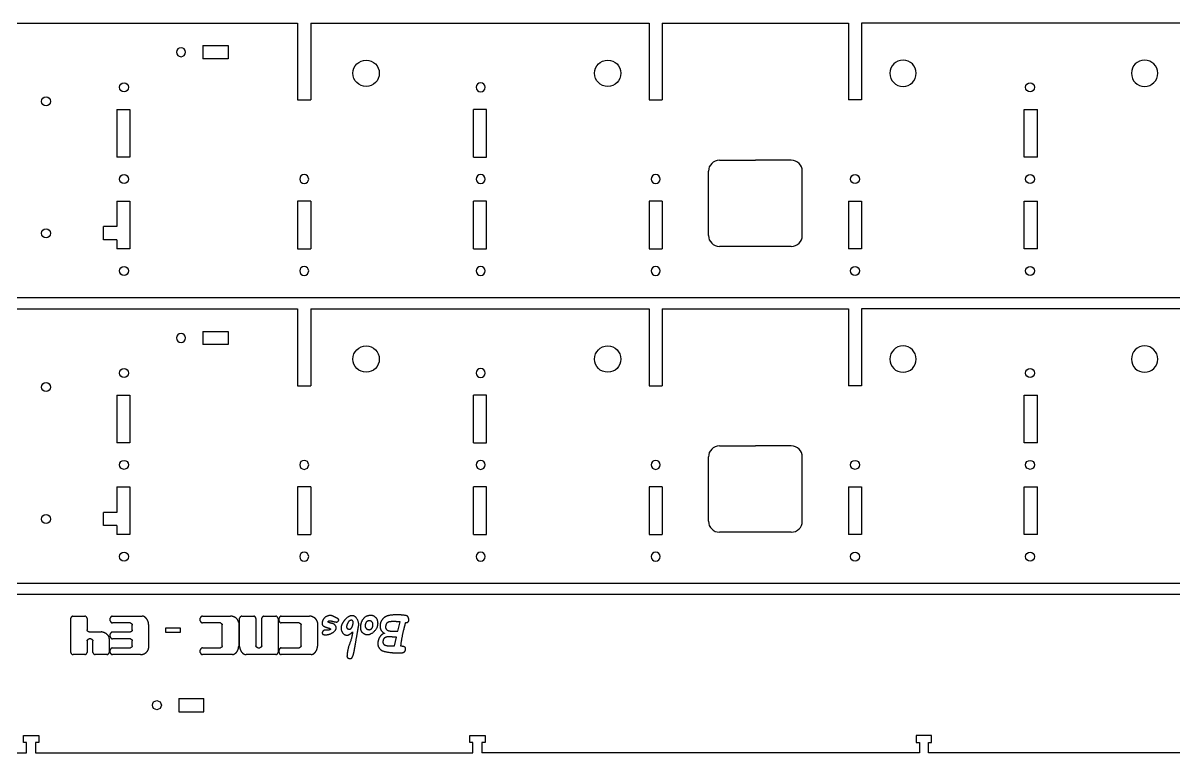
# Model space of a CAD drawing. Header units: millimetres. Extents: x 58 to 1328, y -752 to 2.
# Drawn here: x 491 to 1015, y -330 to 2 of the extents above; entities that cross this region are included whole.
import ezdxf

# ---------------------------------------------------------------- set-up
doc = ezdxf.new("R2010")
doc.units = ezdxf.units.MM
doc.linetypes.add('HIDDEN', pattern=[9.525, 6.35, -3.175])
doc.layers.get('0').update_dxf_attribs({"color": 253, "lineweight": 70, "true_color": 0x8faf8f})
doc.layers.add('Hidden', color=38, linetype='HIDDEN', lineweight=70, true_color=0x482605)

msp = doc.modelspace()

# ---------------------------------------------------------------- linework, layer by layer
at = {"color": 38, "lineweight": -3, "true_color": 0x482605}
for p, q in [((441.41, 2), (616.01, 2)), ((616.01, 2), (616.01, -33)), ((622.01, 2), (776.01, 2)), ((622.01, 2), (622.01, -33)), ((776.01, 2), (776.01, -33)), ((782.01, 2), (866.71, 2)), ((782.01, 2), (782.01, -33)), ((866.71, 2), (866.71, -33)), ((1026.71, 2), (872.71, 2)), ((872.71, 2), (872.71, -33)), ((572.95, -8.26), (572.95, -14.26)), ((572.95, -8.26), (584.36, -8.26)), ((584.36, -8.26), (584.36, -14.26)), ((584.36, -14.26), (572.95, -14.26)), ((616.01, -33), (622.01, -33)), ((776.01, -33), (782.01, -33)), ((872.71, -33), (866.71, -33)), ((533.72, -37.28), (533.72, -58.95)), ((533.72, -37.28), (539.72, -37.28)), ((539.72, -37.28), (539.72, -58.95)), ((702.01, -37.28), (696.01, -37.28)), ((696.01, -58.95), (696.01, -37.28)), ((702.01, -58.95), (702.01, -37.28)), ((946.71, -58.95), (946.71, -37.28)), ((946.71, -37.28), (952.71, -37.28)), ((952.71, -58.95), (952.71, -37.28)), ((539.72, -58.95), (533.72, -58.95)), ((696.01, -58.95), (702.01, -58.95)), ((808.01, -60.39), (824.36, -60.39)), ((840.71, -60.39), (824.36, -60.39)), ((952.71, -58.95), (946.71, -58.95)), ((803.01, -94.64), (803.01, -65.39)), ((845.71, -94.64), (845.71, -65.39)), ((533.72, -79.05), (533.72, -90.64)), ((533.72, -79.05), (539.72, -79.05)), ((539.72, -79.05), (539.72, -100.72)), ((616.01, -79.05), (616.01, -100.72)), ((622.01, -79.05), (616.01, -79.05)), ((622.01, -79.05), (622.01, -100.72)), ((696.01, -100.72), (696.01, -79.05)), ((702.01, -79.05), (696.01, -79.05)), ((702.01, -100.72), (702.01, -79.05)), ((776.01, -79.05), (776.01, -100.72)), ((782.01, -79.05), (776.01, -79.05)), ((782.01, -79.05), (782.01, -100.72)), ((866.71, -79.05), (866.71, -100.72)), ((866.71, -79.05), (872.71, -79.05)), ((872.71, -79.05), (872.71, -100.72)), ((946.71, -100.72), (946.71, -79.05)), ((946.71, -79.05), (952.71, -79.05)), ((952.71, -100.72), (952.71, -79.05)), ((527.72, -96.64), (527.72, -90.64)), ((533.72, -90.64), (527.72, -90.64)), ((533.72, -96.64), (527.72, -96.64)), ((533.72, -96.64), (533.72, -100.72)), ((539.72, -100.72), (533.72, -100.72)), ((616.01, -100.72), (622.01, -100.72)), ((696.01, -100.72), (702.01, -100.72)), ((776.01, -100.72), (782.01, -100.72)), ((840.71, -99.64), (808.01, -99.64)), ((872.71, -100.72), (866.71, -100.72)), ((952.71, -100.72), (946.71, -100.72)), ((1201.31, -123), (447.41, -123)), ((441.41, -128), (616.01, -128)), ((616.01, -128), (616.01, -163)), ((622.01, -128), (776.01, -128)), ((622.01, -128), (622.01, -163)), ((776.01, -128), (776.01, -163)), ((782.01, -128), (866.71, -128)), ((782.01, -128), (782.01, -163)), ((866.71, -128), (866.71, -163)), ((1026.71, -128), (872.71, -128)), ((872.71, -128), (872.71, -163)), ((572.95, -138.26), (572.95, -144.26)), ((572.95, -138.26), (584.36, -138.26)), ((584.36, -138.26), (584.36, -144.26)), ((584.36, -144.26), (572.95, -144.26)), ((533.72, -167.28), (533.72, -188.95)), ((533.72, -167.28), (539.72, -167.28)), ((539.72, -167.28), (539.72, -188.95)), ((616.01, -163), (622.01, -163)), ((702.01, -167.28), (696.01, -167.28)), ((696.01, -188.95), (696.01, -167.28)), ((702.01, -188.95), (702.01, -167.28)), ((776.01, -163), (782.01, -163)), ((872.71, -163), (866.71, -163)), ((946.71, -188.95), (946.71, -167.28)), ((946.71, -167.28), (952.71, -167.28)), ((952.71, -188.95), (952.71, -167.28)), ((539.72, -188.95), (533.72, -188.95)), ((696.01, -188.95), (702.01, -188.95)), ((808.01, -190.39), (824.36, -190.39)), ((840.71, -190.39), (824.36, -190.39)), ((952.71, -188.95), (946.71, -188.95)), ((803.01, -224.64), (803.01, -195.39)), ((845.71, -224.64), (845.71, -195.39)), ((533.72, -209.05), (533.72, -220.64)), ((533.72, -209.05), (539.72, -209.05)), ((539.72, -209.05), (539.72, -230.72)), ((616.01, -209.05), (616.01, -230.72)), ((622.01, -209.05), (616.01, -209.05)), ((622.01, -209.05), (622.01, -230.72)), ((696.01, -230.72), (696.01, -209.05)), ((702.01, -209.05), (696.01, -209.05)), ((702.01, -230.72), (702.01, -209.05)), ((776.01, -209.05), (776.01, -230.72)), ((782.01, -209.05), (776.01, -209.05)), ((782.01, -209.05), (782.01, -230.72)), ((866.71, -209.05), (866.71, -230.72)), ((866.71, -209.05), (872.71, -209.05)), ((872.71, -209.05), (872.71, -230.72)), ((946.71, -230.72), (946.71, -209.05)), ((946.71, -209.05), (952.71, -209.05)), ((952.71, -230.72), (952.71, -209.05)), ((527.72, -226.64), (527.72, -220.64)), ((533.72, -220.64), (527.72, -220.64)), ((533.72, -226.64), (527.72, -226.64)), ((533.72, -226.64), (533.72, -230.72)), ((840.71, -229.64), (808.01, -229.64)), ((539.72, -230.72), (533.72, -230.72)), ((616.01, -230.72), (622.01, -230.72)), ((696.01, -230.72), (702.01, -230.72)), ((776.01, -230.72), (782.01, -230.72)), ((872.71, -230.72), (866.71, -230.72)), ((952.71, -230.72), (946.71, -230.72)), ((1201.31, -253), (447.41, -253)), ((1211.31, -258), (387.66, -258)), ((512.79, -284.36), (512.79, -268.81)), ((513.77, -267.83), (519.2, -267.83)), ((520.22, -268.87), (520.22, -274.12)), ((530.72, -269.91), (530.72, -268.81)), ((531.69, -267.83), (545.33, -267.83)), ((539.89, -270.93), (531.75, -270.93)), ((540.77, -274.12), (540.77, -271.88)), ((548.22, -271.6), (548.22, -282.38)), ((571.7, -269.91), (571.7, -268.81)), ((572.67, -267.83), (585.55, -267.83)), ((580.87, -270.93), (572.73, -270.93)), ((581.75, -281.35), (581.75, -271.82)), ((589.2, -270.79), (589.2, -281.53)), ((589.62, -281.69), (589.62, -268.81)), ((590.6, -267.83), (596.03, -267.83)), ((597.05, -268.87), (597.05, -281.35)), ((599.7, -281.35), (599.7, -268.81)), ((600.71, -267.83), (606.15, -267.83)), ((607.12, -268.87), (607.12, -284.3)), ((607.55, -269.91), (607.55, -268.81)), ((608.53, -267.83), (621.41, -267.83)), ((616.73, -270.93), (608.59, -270.93)), ((617.6, -281.35), (617.6, -271.82)), ((625.05, -270.79), (625.05, -281.53)), ((661.64, -274.7), (662.65, -270.47)), ((665.29, -270.74), (665.23, -270.73)), ((521.11, -275.02), (526.65, -275.02)), ((530.72, -277.13), (530.72, -276.04)), ((531.69, -275.02), (539.89, -275.02)), ((555.98, -273.09), (562.58, -273.09)), ((555.98, -275.25), (555.98, -273.09)), ((562.58, -275.25), (555.98, -275.25)), ((562.58, -273.09), (562.58, -275.25)), ((660.07, -281.33), (661, -277.43)), ((520.22, -279.05), (520.22, -284.3)), ((521.97, -278.17), (521.11, -278.17)), ((522.86, -284.36), (522.86, -279.05)), ((530.29, -277.95), (530.29, -284.3)), ((531.69, -282.24), (539.89, -282.24)), ((539.89, -278.15), (531.75, -278.15)), ((540.77, -281.35), (540.77, -279.11)), ((572.67, -282.24), (580.87, -282.24)), ((597.95, -282.22), (598.8, -282.22)), ((608.53, -282.24), (616.73, -282.24)), ((519.14, -285.33), (513.83, -285.33)), ((529.25, -285.33), (523.94, -285.33)), ((530.72, -284.36), (530.72, -283.26)), ((544.45, -285.33), (531.75, -285.33)), ((571.7, -284.36), (571.7, -283.26)), ((586.38, -285.31), (572.73, -285.33)), ((606.09, -285.33), (592.57, -285.33)), ((607.55, -284.36), (607.55, -283.26)), ((622.23, -285.31), (608.59, -285.33)), ((561.94, -305.33), (573.33, -305.33)), ((561.94, -305.33), (561.94, -311.33)), ((573.33, -311.33), (573.33, -305.33)), ((561.94, -311.33), (573.33, -311.33)), ((491.19, -325.28), (491.19, -322.08)), ((491.19, -322.08), (498.19, -322.08)), ((498.19, -322.08), (498.19, -325.28)), ((694.39, -325.28), (694.39, -322.08)), ((694.39, -322.08), (701.39, -322.08)), ((701.39, -322.08), (701.39, -325.28)), ((897.59, -322.08), (897.59, -325.28)), ((904.59, -322.08), (897.59, -322.08)), ((904.59, -325.28), (904.59, -322.08)), ((492.64, -325.28), (491.19, -325.28)), ((492.64, -330.08), (492.64, -325.28)), ((498.19, -325.28), (496.74, -325.28)), ((496.74, -325.28), (496.74, -330.08)), ((695.84, -325.28), (694.39, -325.28)), ((695.84, -330.08), (695.84, -325.28)), ((701.39, -325.28), (699.94, -325.28)), ((699.94, -325.28), (699.94, -330)), ((899.04, -330), (699.94, -330)), ((897.59, -325.28), (899.04, -325.28)), ((899.04, -325.28), (899.04, -330)), ((903.14, -325.28), (904.59, -325.28)), ((903.14, -330.08), (903.14, -325.28)), ((436.71, -330.08), (492.64, -330.08)), ((496.74, -330.08), (695.84, -330.08)), ((1102.24, -330.08), (903.14, -330.08))]:
    msp.add_line(p, q, dxfattribs=at)
at = {"color": 38, "lineweight": -3, "true_color": 0x482605, "extrusion": (2.84142e-16, 5.55112e-17, -1)}
for centre in [(-562.97, -11.26), (-699.3, -27.23), (-619.01, -69), (-699.3, -69), (-779.01, -69), (-619.01, -110.77), (-699.3, -110.77), (-779.01, -110.77), (-562.97, -141.26), (-699.3, -157.23), (-619.01, -199), (-699.3, -199), (-779.01, -199), (-619.01, -240.77), (-699.3, -240.77), (-779.01, -240.77)]:
    msp.add_circle(centre, 2.05, dxfattribs=at)
at = {"color": 38, "lineweight": -3, "true_color": 0x482605}
for centre, radius in [((647.21, -20.88), 6), ((757.15, -20.88), 6), ((537.01, -27.23), 2.05), ((949.42, -27.23), 2.05), ((501.51, -33.64), 2.05), ((537.01, -69), 2.05), ((869.71, -69), 2.05), ((949.42, -69), 2.05), ((501.51, -93.64), 2.05), ((537.01, -110.77), 2.05), ((869.71, -110.77), 2.05), ((949.42, -110.77), 2.05), ((647.21, -150.88), 6), ((757.15, -150.88), 6), ((537.01, -157.23), 2.05), ((949.42, -157.23), 2.05), ((501.51, -163.64), 2.05), ((537.01, -199), 2.05), ((869.71, -199), 2.05), ((949.42, -199), 2.05), ((501.51, -223.64), 2.05), ((537.01, -240.77), 2.05), ((869.71, -240.77), 2.05), ((949.42, -240.77), 2.05), ((551.95, -308.33), 2.05)]:
    msp.add_circle(centre, radius, dxfattribs=at)
at = {"color": 38, "lineweight": -3, "true_color": 0x482605, "extrusion": (2.84142e-16, 3.25677e-15, -1)}
for centre in [(-891.57, -20.88), (-891.57, -150.88)]:
    msp.add_circle(centre, 6, dxfattribs=at)
at = {"color": 38, "lineweight": -3, "true_color": 0x482605, "extrusion": (2.84142e-16, 3.26712e-15, -1)}
for centre in [(-1001.51, -20.88), (-1001.51, -150.88)]:
    msp.add_circle(centre, 6, dxfattribs=at)
at = {"color": 38, "lineweight": -3, "true_color": 0x482605}
for centre, start, end in [((808.01, -65.39), 90, 180), ((840.71, -65.39), 0, 90), ((808.01, -94.64), 180, 270), ((840.71, -94.64), 270, 360), ((808.01, -195.39), 90, 180), ((840.71, -195.39), 0, 90), ((808.01, -224.64), 180, 270), ((840.71, -224.64), 270, 360)]:
    msp.add_arc(centre, 5, start, end, dxfattribs=at)
for points in [[(513.77, -267.83), (513.62, -267.83), (513.28, -268.04), (512.97, -268.32), (512.79, -268.67), (512.79, -268.81)], [(520.22, -268.87), (520.22, -268.71), (520.01, -268.34), (519.71, -268.04), (519.36, -267.83), (519.2, -267.83)], [(531.69, -267.83), (531.55, -267.83), (531.2, -268.02), (530.92, -268.32), (530.72, -268.65), (530.72, -268.81)], [(530.72, -269.91), (530.72, -270.07), (530.92, -270.42), (531.23, -270.72), (531.59, -270.93), (531.75, -270.93)], [(539.89, -270.93), (540.04, -270.93), (540.34, -271.11), (540.61, -271.4), (540.77, -271.74), (540.77, -271.88)], [(547.87, -269.97), (547.73, -269.63), (547.2, -268.87), (546.55, -268.24), (545.75, -267.83), (545.33, -267.83)], [(548.22, -271.6), (548.22, -271.19), (548.03, -270.34), (547.87, -269.97)], [(572.67, -267.83), (572.53, -267.83), (572.18, -268.04), (571.88, -268.32), (571.7, -268.67), (571.7, -268.81)], [(571.7, -269.91), (571.7, -270.05), (571.9, -270.42), (572.21, -270.72), (572.57, -270.93), (572.73, -270.93)], [(580.87, -270.93), (581, -270.93), (581.3, -271.11), (581.57, -271.38), (581.75, -271.7), (581.75, -271.82)], [(587.75, -268.53), (587.28, -268.26), (586.12, -267.83), (585.55, -267.83)], [(589.2, -270.79), (589.2, -270.48), (588.93, -269.81), (588.5, -269.18), (588, -268.67), (587.75, -268.53)], [(590.6, -267.83), (590.46, -267.83), (590.11, -268.04), (589.81, -268.32), (589.62, -268.67), (589.62, -268.81)], [(597.05, -268.87), (597.05, -268.71), (596.85, -268.34), (596.54, -268.04), (596.2, -267.83), (596.03, -267.83)], [(600.71, -267.83), (600.57, -267.83), (600.23, -268.04), (599.92, -268.34), (599.7, -268.69), (599.7, -268.81)], [(607.06, -268.65), (606.96, -268.4), (606.43, -267.83), (606.15, -267.83)], [(607.12, -268.87), (607.08, -268.69), (607.06, -268.65)], [(608.53, -267.83), (608.39, -267.83), (608.04, -268.04), (607.73, -268.32), (607.55, -268.67), (607.55, -268.81)], [(607.55, -269.91), (607.55, -270.05), (607.75, -270.42), (608.06, -270.72), (608.43, -270.93), (608.59, -270.93)], [(616.73, -270.93), (616.85, -270.93), (617.16, -271.11), (617.42, -271.38), (617.6, -271.7), (617.6, -271.82)], [(623.61, -268.53), (623.14, -268.26), (621.98, -267.83), (621.41, -267.83)], [(625.05, -270.79), (625.05, -270.48), (624.79, -269.81), (624.36, -269.18), (623.85, -268.67), (623.61, -268.53)], [(627.2, -270.61), (626.89, -271.77), (628.73, -272.86), (630.38, -273.31)], [(631.49, -267.61), (630.51, -267.29), (627.74, -268.65), (627.2, -270.61)], [(631.61, -271.12), (629.84, -270.81), (630.05, -269.72), (631.9, -270.17)], [(634.02, -268.79), (633.39, -268.5), (632.16, -267.82), (631.49, -267.61)], [(632.13, -275.22), (634.02, -273.91), (632.94, -271.36), (631.61, -271.12)], [(631.9, -270.17), (632.77, -270.37), (634, -270.6), (634.33, -270.27)], [(634.33, -270.27), (635.26, -269.35), (634.02, -268.79)], [(636.34, -271.25), (635.46, -272.94), (636.53, -275.98), (637.91, -276.41)], [(641.12, -267.64), (639.65, -267.56), (637.11, -269.72), (636.34, -271.25)], [(638.71, -271.17), (638.31, -272), (638.34, -273.49), (639.15, -273.69)], [(640.46, -269.7), (639.37, -269.74), (638.71, -271.17)], [(639.15, -273.69), (639.99, -273.9), (640.91, -272.73), (641.1, -271.96)], [(641.1, -271.96), (641.7, -269.65), (640.46, -269.7)], [(643.73, -272.6), (644.11, -270.72), (642.16, -267.68), (641.12, -267.64)], [(648.73, -267.52), (646.81, -267.82), (644.7, -270.66), (644.6, -272.83)], [(646.78, -272.11), (646.74, -272.8), (647.58, -273.9), (648.49, -273.99)], [(648.42, -269.98), (646.89, -270.15), (646.78, -272.11)], [(648, -276.22), (649.65, -276.11), (652.61, -272.93), (652.61, -271)], [(650.26, -271.62), (650.25, -270.66), (649.09, -269.9), (648.42, -269.98)], [(648.49, -273.99), (649.2, -274.04), (650.29, -272.83), (650.26, -271.62)], [(652.61, -271), (652.61, -269.44), (650.31, -267.28), (648.73, -267.52)], [(653.56, -272.05), (653.49, -273.43), (654.67, -275.17), (655.54, -275.65)], [(656.42, -267.9), (655.18, -268.45), (653.64, -270.71), (653.56, -272.05)], [(656.07, -272.38), (655.94, -273.36), (657.07, -274.52), (658.07, -274.59)], [(658.6, -270.34), (657.29, -270.39), (656.24, -271.34), (656.07, -272.38)], [(665.33, -267.58), (662.1, -267.07), (657.34, -267.47), (656.42, -267.9)], [(662.65, -270.47), (661.64, -270.37), (659.63, -270.28), (658.6, -270.34)], [(662.99, -281.48), (663.32, -278.73), (664.47, -273.36), (665.23, -270.73)], [(665.29, -270.74), (665.95, -270.81), (666.79, -269.94), (666.65, -269.23)], [(666.65, -269.23), (666.54, -268.65), (666.02, -267.68), (665.33, -267.58)], [(521.11, -275.02), (520.99, -275.02), (520.68, -274.83), (520.4, -274.55), (520.22, -274.24), (520.22, -274.12)], [(530.29, -277.95), (530.29, -277.36), (529.54, -276.3), (528.44, -275.49), (527.18, -275.02), (526.65, -275.02)], [(531.69, -275.02), (531.57, -275.02), (531.23, -275.24), (530.92, -275.55), (530.72, -275.89), (530.72, -276.04)], [(530.72, -277.13), (530.72, -277.3), (530.92, -277.64), (531.23, -277.95), (531.59, -278.15), (531.75, -278.15)], [(540.77, -274.12), (540.77, -274.24), (540.59, -274.57), (540.32, -274.83), (540.02, -275.02), (539.89, -275.02)], [(627.33, -274.98), (627.16, -275.32), (627.35, -276.08), (627.81, -276.2)], [(629.56, -274.16), (628.93, -274.15), (627.72, -274.28), (627.33, -274.98)], [(627.81, -276.2), (628.68, -276.4), (630.99, -276.01), (632.13, -275.22)], [(630.38, -273.31), (631.15, -273.51), (630.8, -274.19), (629.56, -274.16)], [(637.91, -276.41), (638.89, -276.71), (640.7, -275.35), (641.05, -274.97)], [(641.05, -274.97), (640.75, -277.76), (638.64, -283.05), (638.49, -286.03)], [(641.95, -282.77), (642.43, -280.17), (643.25, -275.1), (643.73, -272.6)], [(644.6, -272.83), (644.52, -274.51), (646.71, -276.3), (648, -276.22)], [(655.54, -275.65), (654.61, -275.94), (653.1, -277.51), (652.69, -278.99)], [(657.49, -277.24), (656.49, -277.2), (655.07, -278.05), (654.9, -279.03)], [(661, -277.43), (660.12, -277.4), (658.35, -277.27), (657.49, -277.24)], [(658.07, -274.59), (659.06, -274.65), (660.76, -274.64), (661.64, -274.7)], [(520.22, -279.05), (520.22, -278.92), (520.4, -278.62), (520.66, -278.35), (520.97, -278.17), (521.11, -278.17)], [(521.97, -278.17), (522.11, -278.17), (522.41, -278.35), (522.68, -278.62), (522.86, -278.92), (522.86, -279.05)], [(531.69, -282.24), (531.57, -282.24), (531.23, -282.47), (530.92, -282.77), (530.72, -283.12), (530.72, -283.26)], [(539.89, -278.15), (540.04, -278.15), (540.34, -278.33), (540.61, -278.62), (540.77, -278.97), (540.77, -279.11)], [(540.77, -281.35), (540.77, -281.47), (540.59, -281.79), (540.32, -282.06), (540.02, -282.24), (539.89, -282.24)], [(544.45, -285.33), (545.08, -285.33), (546.28, -284.97), (547.26, -284.28), (547.99, -283.3), (548.16, -282.69)], [(548.16, -282.69), (548.18, -282.65), (548.22, -282.42), (548.22, -282.38)], [(572.67, -282.24), (572.55, -282.24), (572.21, -282.47), (571.9, -282.77), (571.7, -283.12), (571.7, -283.26)], [(581.75, -281.35), (581.75, -281.47), (581.57, -281.79), (581.3, -282.06), (581, -282.24), (580.87, -282.24)], [(587.06, -285.11), (587.57, -284.91), (588.36, -284.13), (588.91, -283.16), (589.2, -282.06), (589.2, -281.53)], [(589.62, -281.69), (589.62, -282.24), (590.09, -283.52), (590.89, -284.62), (591.96, -285.33), (592.57, -285.33)], [(597.95, -282.22), (597.8, -282.22), (597.5, -282.04), (597.23, -281.77), (597.05, -281.47), (597.05, -281.35)], [(599.7, -281.35), (599.7, -281.47), (599.51, -281.77), (599.25, -282.04), (598.94, -282.22), (598.8, -282.22)], [(608.53, -282.24), (608.41, -282.24), (608.06, -282.47), (607.75, -282.77), (607.55, -283.12), (607.55, -283.26)], [(617.6, -281.35), (617.6, -281.47), (617.42, -281.79), (617.16, -282.06), (616.85, -282.24), (616.73, -282.24)], [(622.91, -285.11), (623.42, -284.91), (624.22, -284.13), (624.77, -283.16), (625.05, -282.06), (625.05, -281.53)], [(640.92, -286.53), (641.32, -285.76), (641.77, -283.78), (641.95, -282.77)], [(652.69, -278.99), (652.33, -280.29), (653.11, -282.68), (654.32, -283.44)], [(654.9, -279.03), (654.52, -281.25), (657.25, -281.3)], [(657.25, -281.3), (657.96, -281.3), (659.37, -281.32), (660.07, -281.33)], [(664.03, -281.62), (663.51, -281.53), (662.99, -281.48)], [(665.11, -283.14), (665.41, -281.82), (664.03, -281.62)], [(512.79, -284.36), (512.79, -284.52), (512.99, -284.87), (513.3, -285.15), (513.66, -285.33), (513.83, -285.33)], [(519.14, -285.33), (519.3, -285.33), (519.67, -285.13), (519.99, -284.83), (520.22, -284.46), (520.22, -284.3)], [(522.86, -284.36), (522.86, -284.5), (523.09, -284.83), (523.41, -285.13), (523.8, -285.33), (523.94, -285.33)], [(529.25, -285.33), (529.41, -285.33), (529.78, -285.13), (530.09, -284.83), (530.29, -284.46), (530.29, -284.3)], [(530.72, -284.36), (530.72, -284.52), (530.92, -284.87), (531.23, -285.15), (531.59, -285.33), (531.75, -285.33)], [(571.7, -284.36), (571.7, -284.52), (571.9, -284.87), (572.21, -285.15), (572.57, -285.33), (572.73, -285.33)], [(586.38, -285.31), (586.49, -285.29), (586.53, -285.27)], [(586.53, -285.27), (586.61, -285.25), (587.02, -285.13), (587.06, -285.11)], [(606.09, -285.33), (606.25, -285.33), (606.62, -285.13), (606.92, -284.83), (607.12, -284.46), (607.12, -284.3)], [(607.55, -284.36), (607.55, -284.52), (607.75, -284.87), (608.06, -285.15), (608.43, -285.33), (608.59, -285.33)], [(622.23, -285.31), (622.34, -285.29), (622.39, -285.27)], [(622.39, -285.27), (622.47, -285.25), (622.87, -285.13), (622.91, -285.11)], [(638.49, -286.03), (638.46, -286.85), (640.51, -287.3), (640.92, -286.53)], [(654.32, -283.44), (655.12, -283.92), (660.04, -284.63), (663.42, -284.49)], [(663.42, -284.49), (664.83, -284.44), (665.11, -283.14)]]:
    msp.add_open_spline(points, degree=2, dxfattribs=at)
at = {"layer": 'Hidden', "lineweight": -3}
for p, q in [((584.36, -8.26), (584.36, -8.26)), ((584.36, -14.26), (584.36, -14.26)), ((808.01, -60.39), (808.01, -60.39)), ((824.36, -60.39), (824.36, -60.39)), ((840.71, -60.39), (840.71, -60.39)), ((803.01, -65.39), (803.01, -65.39)), ((845.71, -65.39), (845.71, -65.39)), ((616.01, -79.05), (616.01, -79.05)), ((622.01, -79.05), (622.01, -79.05)), ((776.01, -79.05), (776.01, -79.05)), ((782.01, -79.05), (782.01, -79.05)), ((866.71, -79.05), (866.71, -79.05)), ((872.71, -79.05), (872.71, -79.05)), ((616.01, -100.72), (616.01, -100.72)), ((622.01, -100.72), (622.01, -100.72)), ((776.01, -100.72), (776.01, -100.72)), ((782.01, -100.72), (782.01, -100.72)), ((866.71, -100.72), (866.71, -100.72)), ((872.71, -100.72), (872.71, -100.72)), ((584.36, -138.26), (584.36, -138.26)), ((584.36, -144.26), (584.36, -144.26)), ((808.01, -190.39), (808.01, -190.39)), ((824.36, -190.39), (824.36, -190.39)), ((840.71, -190.39), (840.71, -190.39)), ((803.01, -195.39), (803.01, -195.39)), ((845.71, -195.39), (845.71, -195.39)), ((616.01, -209.05), (616.01, -209.05)), ((622.01, -209.05), (622.01, -209.05)), ((776.01, -209.05), (776.01, -209.05)), ((782.01, -209.05), (782.01, -209.05)), ((866.71, -209.05), (866.71, -209.05)), ((872.71, -209.05), (872.71, -209.05)), ((616.01, -230.72), (616.01, -230.72)), ((622.01, -230.72), (622.01, -230.72)), ((776.01, -230.72), (776.01, -230.72)), ((782.01, -230.72), (782.01, -230.72)), ((866.71, -230.72), (866.71, -230.72)), ((872.71, -230.72), (872.71, -230.72))]:
    msp.add_line(p, q, dxfattribs=at)

doc.saveas('drawing.dxf')
